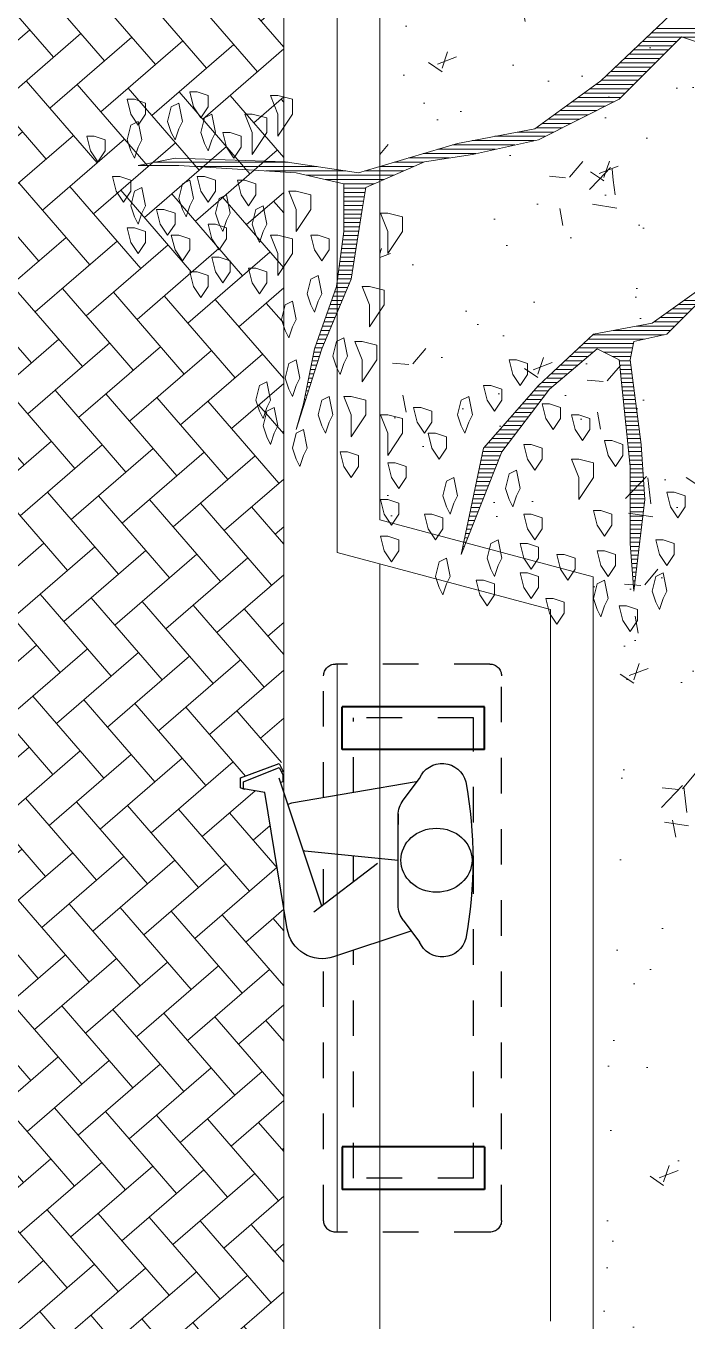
# Model space of a CAD drawing. Header units: metres. Extents: x 12093 to 20303, y 514 to 1412.
# Drawn here: x 19839.385 to 19841.243, y 794.624 to 798.265 of the extents above; entities that cross this region are included whole.
import ezdxf

# ---------------------------------------------------------------- set-up
doc = ezdxf.new("R2010")
doc.units = ezdxf.units.M
doc.linetypes.add('DASHED2', pattern=[9.525, 6.35, -3.175])
doc.layers.get('0').update_dxf_attribs({"lineweight": 13})
for name, color, linetype, lineweight in [('0-JARDI', 72, 'Continuous', 13), ('ARBOLES', 52, 'Continuous', 13), ('grass', 64, 'Continuous', 13), ('JARDINERA', 132, 'Continuous', 40), ('MANZANAS-ORIGINALES', 147, 'Continuous', 9), ('piso verma', 25, 'Continuous', 20), ('text.-piso', 35, 'Continuous', 5)]:
    doc.layers.add(name, color=color, linetype=linetype, lineweight=lineweight)
doc.layers.add('2', color=2, linetype='Continuous')
doc.layers.add('Proyecciones', color=52, linetype='DASHED2')
pattern_1 = [(50, (0, 0), (0.546554007, -0.047817257), [0.05715, -0.62865]), (355, (0, 0), (-0.105728478, 0.573169929), [0.04572, -0.50292]), (100.451, (0.04555, -0.004), (0.440827505, 0.525350063), [0.04857, -0.53427]), (46.1842, (0, 0.1524), (0.813237123, -0.126126984), [0.085725, -0.942975]), (96.6356, (0.0678, 0.1419), (0.712212703, 0.742276668), [0.072855, -0.801405]), (351.184, (0, 0.1524), (0.712213817, 0.742275354), [0.06858, -0.75438]), (21, (0.0762, 0.1143), (0.45484464, -0.306796556), [0.05715, -0.62865]), (326, (0.0762, 0.1143), (0.185406085, 0.552563898), [0.04572, -0.50292]), (71.4514, (0.1141, 0.08873), (0.640249472, 0.245768573), [0.04857, -0.53427]), (37.5, (0, 0), (0.0092658098, 0.2536651166), [0, -0.496824, 0, -0.51054, 0, -0.504825]), (7.5, (0, 0), (0.2004589875, 0.3005417245), [0, -0.291084, 0, -0.485394, 0, -0.192405]), (327.5, (-0.16993, 0), (0.4067717855, -0.017186232), [0, -0.1905, 0, -0.59436, 0, -0.78867]), (317.5, (-0.24613, 0), (0.444387544, 0.076279473), [0, -0.24765, 0, -0.394716, 0, -0.56007])]

# ---------------------------------------------------------------- blocks, each defined once
blk = doc.blocks.new('ELLIPSE')
blk.add_circle((0.5, 0.5), 0.5)
blk = doc.blocks.new('ytytyu')
at = {"layer": '2'}
for p, q in [((19839.3505, 759.4545), (19839.3392, 759.4316)), ((19839.3392, 759.4316), (19839.3433, 759.4295)), ((19839.3501, 759.443), (19839.3401, 759.423)), ((19839.4501, 759.403), (19839.3501, 759.443)), ((19839.4592, 759.4135), (19839.3505, 759.4545)), ((19839.0015, 759.3509), (19838.9555, 759.4123)), ((19838.9655, 759.4023), (19839.3155, 759.3423)), ((19839.2301, 759.053), (19839.3501, 759.413)), ((19839.3401, 759.423), (19839.3401, 759.403)), ((19839.3401, 759.403), (19839.3461, 759.401)), ((19839.4501, 759.383), (19839.4501, 759.403)), ((19839.4592, 759.3858), (19839.4592, 759.4135)), ((19839.3276, 758.9894), (19839.3901, 759.373)), ((19839.3901, 759.373), (19839.4501, 759.383)), ((19839.4479, 759.3814), (19839.4477, 759.3826)), ((19839.4479, 759.3814), (19839.4592, 759.3858)), ((19839.3155, 759.3423), (19839.3254, 759.339)), ((19839.0155, 759.3123), (19839.0155, 759.2823)), ((19839.0155, 759.0823), (19839.0155, 759.3089)), ((19839.2781, 759.2085), (19839.0155, 759.1823)), ((19839.2781, 759.2085), (19839.2815, 759.2074)), ((19839.0739, 759.1734), (19839.2525, 759.0363)), ((19839.0155, 759.0523), (19839.0155, 759.0823)), ((19839.0015, 759.0136), (19838.9555, 758.9523)), ((19838.9801, 758.983), (19839.1973, 758.9106))]:
    blk.add_line(p, q, dxfattribs=at)
for centre, radius, start, end in [((19838.8922, 759.3856), 0.0687, 22.8337, 165.9638), ((19840.0255, 759.1823), 1.22, 169.6111, 190.3889), ((19838.9455, 759.3089), 0.07, 0, 36.8699), ((19838.9455, 759.0556), 0.07, 323.1301, 0), ((19839.2289, 759.0054), 0.1, 251.5651, 350.7539), ((19838.8922, 758.9789), 0.0687, 194.0362, 337.1663)]:
    blk.add_arc(centre, radius, start, end, dxfattribs=at)
at = {"layer": 'JARDINERA', "ltscale": 0.01}
for p, q in [((19838.7726, 759.6138), (19839.1726, 759.6138)), ((19838.7726, 759.4938), (19838.7726, 759.6138)), ((19839.1726, 759.4938), (19839.1726, 759.6138)), ((19838.7726, 759.4938), (19839.1726, 759.4938)), ((19838.7726, 758.3766), (19838.7726, 758.2566)), ((19838.7726, 758.3766), (19839.1726, 758.3766)), ((19839.1726, 758.3766), (19839.1726, 758.2566)), ((19838.7726, 758.2566), (19839.1726, 758.2566))]:
    blk.add_line(p, q, dxfattribs=at)
at = {"layer": 'Proyecciones', "ltscale": 0.006}
for p, q in [((19838.7583, 759.7338), (19839.1918, 759.7338)), ((19838.7251, 758.1699), (19838.7251, 759.7005)), ((19839.2251, 759.3578), (19839.2251, 759.7005)), ((19838.8043, 758.2882), (19838.8043, 759.5821)), ((19839.141, 759.3722), (19839.141, 759.5821)), ((19838.8043, 759.1219), (19838.8043, 759.1948)), ((19839.141, 759.1219), (19839.141, 759.1948)), ((19839.2251, 759.0574), (19839.2251, 759.2032)), ((19838.8043, 758.2882), (19838.8043, 758.9293)), ((19839.141, 758.2882), (19839.141, 758.9293)), ((19839.2251, 758.1699), (19839.2251, 758.9055)), ((19838.7583, 758.1366), (19839.1918, 758.1366))]:
    blk.add_line(p, q, dxfattribs=at)
at = {"layer": 'Proyecciones', "ltscale": 0.005}
for p, q in [((19838.8043, 759.5821), (19839.141, 759.5821)), ((19838.8043, 758.2882), (19839.141, 758.2882))]:
    blk.add_line(p, q, dxfattribs=at)
for centre, start, end in [((19838.7583, 759.7005), 90, 180), ((19839.1918, 759.7005), 0, 90), ((19838.7583, 758.1699), 180, 270), ((19839.1918, 758.1699), 270, 0), ((19838.7583, 758.1699), 264.6442, 270)]:
    blk.add_arc(centre, 0.0333, start, end, dxfattribs=at)
at = {"layer": '2', "xscale": 0.180000000000291, "yscale": -0.2000000000000455, "zscale": 0.180000000000291, "rotation": 90}
blk.add_blockref('ELLIPSE', (19838.808, 759.0923), dxfattribs=at)
blk = doc.blocks.new('*X7')
at = {"color": 0}
for p, q in [((17.9309, 17.89), (17.9356, 17.89)), ((17.9321, 17.9), (17.9348, 17.9)), ((17.9333, 17.91), (17.9341, 17.91)), ((17.9273, 17.86), (17.9379, 17.86)), ((17.9285, 17.87), (17.9371, 17.87)), ((17.9297, 17.88), (17.9364, 17.88)), ((17.9237, 17.83), (17.9402, 17.83)), ((17.9249, 17.84), (17.9395, 17.84)), ((17.9261, 17.85), (17.9387, 17.85)), ((17.9201, 17.8), (17.9423, 17.8)), ((17.9213, 17.81), (17.9418, 17.81)), ((17.9225, 17.82), (17.941, 17.82)), ((18.3221, 17.8), (18.3275, 17.8)), ((18.3261, 17.81), (18.3296, 17.81)), ((18.33, 17.82), (18.3316, 17.82)), ((17.9165, 17.77), (17.9423, 17.77)), ((17.9177, 17.78), (17.9423, 17.78)), ((17.9189, 17.79), (17.9423, 17.79)), ((18.3104, 17.77), (18.3213, 17.77)), ((18.3143, 17.78), (18.3234, 17.78)), ((18.3182, 17.79), (18.3254, 17.79)), ((17.9129, 17.74), (17.9423, 17.74)), ((17.9141, 17.75), (17.9423, 17.75)), ((17.9153, 17.76), (17.9423, 17.76)), ((18.2986, 17.74), (18.3151, 17.74)), ((18.3025, 17.75), (18.3171, 17.75)), ((18.3064, 17.76), (18.3192, 17.76)), ((17.9093, 17.71), (17.9423, 17.71)), ((17.9105, 17.72), (17.9423, 17.72)), ((17.9117, 17.73), (17.9423, 17.73)), ((18.2868, 17.71), (18.3089, 17.71)), ((18.2907, 17.72), (18.3109, 17.72)), ((18.2946, 17.73), (18.313, 17.73)), ((17.9083, 17.7), (17.9423, 17.7)), ((17.909, 17.69), (17.9423, 17.69)), ((17.9097, 17.68), (17.9423, 17.68)), ((18.275, 17.68), (18.3027, 17.68)), ((18.2789, 17.69), (18.3047, 17.69)), ((18.2829, 17.7), (18.3068, 17.7)), ((17.9103, 17.67), (17.9423, 17.67)), ((17.911, 17.66), (17.9423, 17.66)), ((17.9117, 17.65), (17.9423, 17.65)), ((18.2632, 17.65), (18.2965, 17.65)), ((18.2671, 17.66), (18.2985, 17.66)), ((18.2711, 17.67), (18.3006, 17.67)), ((17.9123, 17.64), (17.9423, 17.64)), ((17.913, 17.63), (17.9423, 17.63)), ((17.9137, 17.62), (17.9428, 17.62)), ((18.2514, 17.62), (18.2903, 17.62)), ((18.2554, 17.63), (18.2923, 17.63)), ((18.2593, 17.64), (18.2944, 17.64)), ((17.9143, 17.61), (17.9438, 17.61)), ((17.915, 17.6), (17.9448, 17.6)), ((17.9157, 17.59), (17.9459, 17.59)), ((18.2394, 17.59), (18.284, 17.59)), ((18.2436, 17.6), (18.2861, 17.6)), ((18.2475, 17.61), (18.2882, 17.61)), ((17.9163, 17.58), (17.9469, 17.58)), ((17.9172, 17.57), (17.9479, 17.57)), ((17.9186, 17.56), (17.949, 17.56)), ((18.2164, 17.56), (18.2628, 17.56)), ((18.2241, 17.57), (18.2717, 17.57)), ((18.2317, 17.58), (18.2805, 17.58)), ((17.9199, 17.55), (17.95, 17.55)), ((17.9212, 17.54), (17.951, 17.54)), ((17.9225, 17.53), (17.9521, 17.53)), ((18.1935, 17.53), (18.2364, 17.53)), ((18.2011, 17.54), (18.2452, 17.54)), ((18.2088, 17.55), (18.254, 17.55)), ((18.7131, 17.53), (18.7134, 17.53)), ((17.9238, 17.52), (17.9531, 17.52)), ((17.9251, 17.51), (17.9541, 17.51)), ((17.9264, 17.5), (17.9552, 17.5)), ((18.1706, 17.5), (18.2099, 17.5)), ((18.1782, 17.51), (18.2187, 17.51)), ((18.1858, 17.52), (18.2276, 17.52)), ((18.7035, 17.5), (18.7048, 17.5)), ((18.7067, 17.51), (18.7077, 17.51)), ((18.7099, 17.52), (18.7105, 17.52)), ((17.9277, 17.49), (17.9562, 17.49)), ((17.929, 17.48), (17.9572, 17.48)), ((17.9303, 17.47), (17.9583, 17.47)), ((18.1476, 17.47), (18.1834, 17.47)), ((18.1553, 17.48), (18.1923, 17.48)), ((18.1629, 17.49), (18.2011, 17.49)), ((18.694, 17.47), (18.6971, 17.47)), ((18.6971, 17.48), (18.6991, 17.48)), ((18.7003, 17.49), (18.7019, 17.49)), ((17.9316, 17.46), (17.9593, 17.46)), ((17.9329, 17.45), (17.9604, 17.45)), ((17.9342, 17.44), (17.9614, 17.44)), ((18.1221, 17.44), (18.157, 17.44)), ((18.1323, 17.45), (18.1658, 17.45)), ((18.14, 17.46), (18.1746, 17.46)), ((18.6844, 17.44), (18.6911, 17.44)), ((18.6876, 17.45), (18.6931, 17.45)), ((18.6908, 17.46), (18.6951, 17.46)), ((17.9355, 17.43), (17.9624, 17.43)), ((17.9368, 17.42), (17.9635, 17.42)), ((17.9381, 17.41), (17.9645, 17.41)), ((18.0867, 17.41), (18.1253, 17.41)), ((18.0985, 17.42), (18.136, 17.42)), ((18.1103, 17.43), (18.1467, 17.43)), ((18.6749, 17.41), (18.6851, 17.41)), ((18.6781, 17.42), (18.6871, 17.42)), ((18.6812, 17.43), (18.6891, 17.43)), ((17.9394, 17.4), (17.9655, 17.4)), ((17.9407, 17.39), (17.9666, 17.39)), ((17.942, 17.38), (17.9676, 17.38)), ((18.0512, 17.38), (18.0931, 17.38)), ((18.063, 17.39), (18.1038, 17.39)), ((18.0748, 17.4), (18.1146, 17.4)), ((18.6653, 17.38), (18.6791, 17.38)), ((18.6685, 17.39), (18.6811, 17.39)), ((18.6717, 17.4), (18.6831, 17.4)), ((17.9367, 17.35), (18.061, 17.35)), ((17.9387, 17.36), (18.004, 17.36)), ((17.9407, 17.37), (17.984, 17.37)), ((18.0276, 17.36), (18.0717, 17.36)), ((18.0394, 17.37), (18.0824, 17.37)), ((18.6555, 17.35), (18.6727, 17.35)), ((18.659, 17.36), (18.6751, 17.36)), ((18.6621, 17.37), (18.6771, 17.37)), ((17.8637, 17.32), (18.0288, 17.32)), ((17.9087, 17.33), (18.0396, 17.33)), ((17.9347, 17.34), (18.0503, 17.34)), ((18.6429, 17.32), (18.6621, 17.32)), ((18.6471, 17.33), (18.6656, 17.33)), ((18.6513, 17.34), (18.6692, 17.34)), ((17.8287, 17.29), (17.887, 17.29)), ((17.8387, 17.3), (17.9283, 17.3)), ((17.8487, 17.31), (17.9816, 17.31)), ((18.6303, 17.29), (18.6515, 17.29)), ((18.6345, 17.3), (18.6551, 17.3)), ((18.6387, 17.31), (18.6586, 17.31)), ((17.7987, 17.26), (17.845, 17.26)), ((17.8087, 17.27), (17.859, 17.27)), ((17.8187, 17.28), (17.873, 17.28)), ((18.6176, 17.26), (18.6409, 17.26)), ((18.6218, 17.27), (18.6445, 17.27)), ((18.626, 17.28), (18.648, 17.28)), ((17.7741, 17.24), (17.817, 17.24)), ((17.7884, 17.25), (17.831, 17.25)), ((18.605, 17.23), (18.6303, 17.23)), ((18.6092, 17.24), (18.6339, 17.24)), ((18.6134, 17.25), (18.6374, 17.25)), ((18.5924, 17.2), (18.6215, 17.2)), ((18.5966, 17.21), (18.6233, 17.21)), ((18.6008, 17.22), (18.6268, 17.22)), ((18.5853, 17.17), (18.6175, 17.17)), ((18.5868, 17.18), (18.6189, 17.18)), ((18.5884, 17.19), (18.6202, 17.19)), ((18.5805, 17.14), (18.6135, 17.14)), ((18.5821, 17.15), (18.6149, 17.15)), ((18.5837, 17.16), (18.6162, 17.16)), ((18.5758, 17.11), (18.6095, 17.11)), ((18.5774, 17.12), (18.6109, 17.12)), ((18.5789, 17.13), (18.6122, 17.13)), ((18.571, 17.08), (18.6056, 17.08)), ((18.5726, 17.09), (18.6069, 17.09)), ((18.5742, 17.1), (18.6082, 17.1)), ((18.5663, 17.05), (18.6056, 17.05)), ((18.5679, 17.06), (18.6056, 17.06)), ((18.5695, 17.07), (18.6056, 17.07)), ((18.5615, 17.02), (18.6056, 17.02)), ((18.5632, 17.03), (18.6056, 17.03)), ((18.5647, 17.04), (18.6056, 17.04)), ((18.5565, 16.99), (18.6056, 16.99)), ((18.5582, 17), (18.6056, 17)), ((18.5598, 17.01), (18.6056, 17.01)), ((18.5125, 16.96), (18.6485, 16.96)), ((18.5353, 16.97), (18.6056, 16.97)), ((18.5548, 16.98), (18.6056, 16.98)), ((18.4439, 16.93), (18.523, 16.93)), ((18.4668, 16.94), (18.5567, 16.94)), ((18.4896, 16.95), (18.6918, 16.95)), ((18.6009, 16.94), (18.7864, 16.94)), ((18.6675, 16.93), (18.9464, 16.93)), ((18.2995, 16.9), (18.4217, 16.9)), ((18.3608, 16.91), (18.4555, 16.91)), ((18.4211, 16.92), (18.4892, 16.92)), ((18.7342, 16.92), (19.0449, 16.92)), ((18.1645, 16.87), (18.3086, 16.87)), ((18.2095, 16.88), (18.3542, 16.88)), ((18.2545, 16.89), (18.388, 16.89)), ((18.0992, 16.84), (18.1601, 16.84)), ((18.1192, 16.85), (18.2036, 16.85)), ((18.1392, 16.86), (18.2561, 16.86)), ((18.0392, 16.81), (18.1186, 16.81)), ((18.0592, 16.82), (18.1324, 16.82)), ((18.0792, 16.83), (18.1463, 16.83)), ((17.9792, 16.78), (18.0771, 16.78)), ((17.9992, 16.79), (18.0909, 16.79)), ((18.0192, 16.8), (18.1047, 16.8)), ((17.9435, 16.75), (18.0355, 16.75)), ((17.9535, 16.76), (18.0494, 16.76)), ((17.9635, 16.77), (18.0632, 16.77)), ((17.9135, 16.72), (17.9979, 16.72)), ((17.9235, 16.73), (18.0084, 16.73)), ((17.9335, 16.74), (18.0217, 16.74)), ((17.8835, 16.69), (17.9662, 16.69)), ((17.8935, 16.7), (17.9768, 16.7)), ((17.9035, 16.71), (17.9873, 16.71)), ((17.8535, 16.66), (17.9345, 16.66)), ((17.8635, 16.67), (17.9451, 16.67)), ((17.8735, 16.68), (17.9556, 16.68)), ((17.7027, 16.63), (17.8224, 16.63)), ((17.8235, 16.63), (17.9029, 16.63)), ((17.8335, 16.64), (17.9134, 16.64)), ((17.8435, 16.65), (17.924, 16.65)), ((17.7031, 16.62), (17.8923, 16.62)), ((17.7034, 16.61), (17.8818, 16.61))]:
    blk.add_line(p, q, dxfattribs=at)
blk = doc.blocks.new('ARBUSTO6')
at = {"layer": 'ARBOLES'}
for points in [[(0.2078, 1.4409), (0.1823, 1.4494), (0.1823, 1.4749), (0.1993, 1.5005), (0.2163, 1.4749), (0.2248, 1.4409)], [(0.3779, 1.4239), (0.3524, 1.4324), (0.3524, 1.4579), (0.3694, 1.4834), (0.3864, 1.4579), (0.3949, 1.4239)], [(0.1228, 1.4239), (0.1143, 1.4069), (0.1228, 1.3644), (0.1398, 1.3729), (0.1483, 1.4069), (0.1398, 1.4324), (0.1313, 1.4494)], [(0.2589, 1.4409), (0.2504, 1.4239), (0.2589, 1.3814), (0.2759, 1.3899), (0.2844, 1.4239), (0.2759, 1.4494), (0.2674, 1.4664)], [(0.5395, 1.3814), (0.514, 1.3899), (0.514, 1.4154), (0.531, 1.4409), (0.548, 1.4154), (0.5565, 1.3814)], [(0.4374, 1.3644), (0.4119, 1.3729), (0.4119, 1.3984), (0.4289, 1.4239), (0.4459, 1.3984), (0.4544, 1.3644)], [(0.6245, 1.3899), (0.616, 1.3729), (0.6245, 1.3304), (0.6415, 1.3389), (0.65, 1.3729), (0.6415, 1.3984), (0.633, 1.4154)], [(0.3524, 1.3219), (0.3269, 1.3304), (0.3269, 1.3559), (0.3439, 1.3814), (0.3609, 1.3559), (0.3694, 1.3219)], [(0.2589, 1.3134), (0.2333, 1.3219), (0.2333, 1.3474), (0.2504, 1.3729), (0.2674, 1.3474), (0.2759, 1.3134)], [(0.4374, 1.2964), (0.4119, 1.3049), (0.4119, 1.3304), (0.4289, 1.3559), (0.4459, 1.3304), (0.4544, 1.2964)], [(0.5055, 1.3474), (0.497, 1.3304), (0.5055, 1.2879), (0.5225, 1.2964), (0.531, 1.3304), (0.5225, 1.3559), (0.514, 1.3729)], [(0.1228, 1.2879), (0.0973, 1.2964), (0.0973, 1.3219), (0.1143, 1.3474), (0.1313, 1.3219), (0.1398, 1.2879)], [(0.7606, 1.2793), (0.7351, 1.2879), (0.7351, 1.3134), (0.7521, 1.3389), (0.7691, 1.3134), (0.7776, 1.2793)], [(0.2674, 1.2198), (0.2418, 1.2283), (0.2418, 1.2538), (0.2589, 1.2793), (0.2759, 1.2538), (0.2844, 1.2198)], [(0.4289, 1.2283), (0.4034, 1.2368), (0.4034, 1.2623), (0.4204, 1.2879), (0.4374, 1.2623), (0.4459, 1.2283)], [(0.6585, 1.2283), (0.633, 1.2368), (0.633, 1.2623), (0.65, 1.2879), (0.667, 1.2623), (0.6755, 1.2283)], [(0.0973, 1.1773), (0.0718, 1.1858), (0.0718, 1.2113), (0.0888, 1.2368), (0.1058, 1.2113), (0.1143, 1.1773)], [(0.7606, 1.1943), (0.7351, 1.2028), (0.7351, 1.2283), (0.7521, 1.2538), (0.7691, 1.2283), (0.7776, 1.1943)], [(0.463, 1.1858), (0.4544, 1.1688), (0.463, 1.1263), (0.48, 1.1348), (0.4885, 1.1688), (0.48, 1.1943), (0.4715, 1.2113)], [(0.6075, 1.2028), (0.599, 1.1858), (0.6075, 1.1433), (0.6245, 1.1518), (0.633, 1.1858), (0.6245, 1.2113), (0.616, 1.2283)], [(0.3184, 1.1008), (0.2844, 1.1093), (0.2844, 1.1433), (0.3184, 1.1943), (0.3184, 1.1433), (0.3354, 1.1008)], [(0.7436, 1.1093), (0.7181, 1.1178), (0.7181, 1.1433), (0.7351, 1.1688), (0.7521, 1.1433), (0.7606, 1.1093)], [(0.8541, 1.0838), (0.8286, 1.0923), (0.8286, 1.1178), (0.8456, 1.1433), (0.8626, 1.1178), (0.8711, 1.0838)], [(0.2418, 1.0582), (0.2163, 1.0667), (0.2163, 1.0923), (0.2333, 1.1178), (0.2504, 1.0923), (0.2589, 1.0582)], [(0.4289, 1.0667), (0.4034, 1.0753), (0.4034, 1.1008), (0.4204, 1.1263), (0.4374, 1.1008), (0.4459, 1.0667)], [(0.9562, 1.0923), (0.9477, 1.0753), (0.9562, 1.0327), (0.9732, 1.0412), (0.9817, 1.0753), (0.9732, 1.1008), (0.9647, 1.1178)], [(0.65, 1.0412), (0.6245, 1.0497), (0.6245, 1.0753), (0.6415, 1.1008), (0.6585, 1.0753), (0.667, 1.0412)], [(0.7606, 0.9987), (0.7266, 1.0072), (0.7266, 1.0412), (0.7606, 1.0923), (0.7606, 1.0412), (0.7776, 0.9987)], [(0.3184, 0.9987), (0.2929, 1.0072), (0.2929, 1.0327), (0.3099, 1.0582), (0.3269, 1.0327), (0.3354, 0.9987)], [(1.0242, 1.0412), (1.0157, 1.0242), (1.0242, 0.9817), (1.0412, 0.9902), (1.0497, 1.0242), (1.0412, 1.0497), (1.0327, 1.0667)], [(0.3864, 0.9732), (0.3609, 0.9817), (0.3609, 1.0072), (0.3779, 1.0327), (0.3949, 1.0072), (0.4034, 0.9732)], [(0.5735, 1.0157), (0.565, 0.9987), (0.5735, 0.9562), (0.5905, 0.9647), (0.599, 0.9987), (0.5905, 1.0242), (0.582, 1.0412)], [(0.6841, 0.9817), (0.6585, 0.9902), (0.6585, 1.0157), (0.6755, 1.0412), (0.6926, 1.0157), (0.7011, 0.9817)], [(0.8456, 0.9562), (0.8116, 0.9647), (0.8116, 0.9987), (0.8456, 1.0497), (0.8456, 0.9987), (0.8626, 0.9562)], [(0.8967, 1.0157), (0.8881, 0.9987), (0.8967, 0.9562), (0.9137, 0.9647), (0.9222, 0.9987), (0.9137, 1.0242), (0.9052, 1.0412)], [(1.0412, 0.9817), (1.0327, 0.9647), (1.0412, 0.9222), (1.0582, 0.9307), (1.0667, 0.9647), (1.0582, 0.9902), (1.0497, 1.0072)], [(0.5225, 0.9307), (0.497, 0.9392), (0.497, 0.9647), (0.514, 0.9902), (0.531, 0.9647), (0.5395, 0.9307)], [(0.463, 0.8712), (0.4374, 0.8797), (0.4374, 0.9052), (0.4544, 0.9307), (0.4715, 0.9052), (0.48, 0.8712)], [(0.9732, 0.9307), (0.9647, 0.9137), (0.9732, 0.8712), (0.9902, 0.8797), (0.9987, 0.9137), (0.9902, 0.9392), (0.9817, 0.9562)], [(0.8201, 0.8286), (0.7861, 0.8371), (0.7861, 0.8712), (0.8201, 0.9222), (0.8201, 0.8712), (0.8371, 0.8286)], [(0.8626, 0.8797), (0.8541, 0.8626), (0.8626, 0.8201), (0.8796, 0.8286), (0.8881, 0.8626), (0.8796, 0.8882), (0.8711, 0.9052)], [(0.9817, 0.7946), (0.9732, 0.7776), (0.9817, 0.7351), (0.9987, 0.7436), (1.0072, 0.7776), (0.9987, 0.8031), (0.9902, 0.8201)], [(0.8031, 0.7011), (0.7691, 0.7096), (0.7691, 0.7436), (0.8031, 0.7946), (0.8031, 0.7436), (0.8201, 0.7011)], [(0.9222, 0.7351), (0.9137, 0.7181), (0.9222, 0.6756), (0.9392, 0.6841), (0.9477, 0.7181), (0.9392, 0.7436), (0.9307, 0.7606)], [(1.2028, 0.6671), (1.1773, 0.6756), (1.1773, 0.7011), (1.1943, 0.7266), (1.2113, 0.7011), (1.2198, 0.6671)], [(1.0667, 0.6586), (1.0412, 0.6671), (1.0412, 0.6926), (1.0582, 0.7181), (1.0752, 0.6926), (1.0837, 0.6586)], [(1.1518, 0.633), (1.1263, 0.6415), (1.1263, 0.6671), (1.1433, 0.6926), (1.1603, 0.6671), (1.1688, 0.633)], [(1.0157, 0.582), (0.9817, 0.5905), (0.9817, 0.6245), (1.0157, 0.6756), (1.0157, 0.6245), (1.0327, 0.582)], [(0.9222, 0.582), (0.8967, 0.5905), (0.8967, 0.616), (0.9137, 0.6415), (0.9307, 0.616), (0.9392, 0.582)], [(1.2453, 0.582), (1.2198, 0.5905), (1.2198, 0.616), (1.2368, 0.6415), (1.2538, 0.616), (1.2623, 0.582)], [(0.7606, 0.531), (0.7266, 0.5395), (0.7266, 0.5735), (0.7606, 0.6245), (0.7606, 0.5735), (0.7776, 0.531)], [(1.1603, 0.5565), (1.1348, 0.565), (1.1348, 0.5905), (1.1518, 0.616), (1.1688, 0.5905), (1.1773, 0.5565)], [(1.3474, 0.565), (1.3218, 0.5735), (1.3218, 0.599), (1.3389, 0.6245), (1.3559, 0.599), (1.3644, 0.565)], [(0.9732, 0.48), (0.9392, 0.4885), (0.9392, 0.5225), (0.9732, 0.5735), (0.9732, 0.5225), (0.9902, 0.48)], [(1.0497, 0.5735), (1.0412, 0.5565), (1.0497, 0.514), (1.0667, 0.5225), (1.0752, 0.5565), (1.0667, 0.582), (1.0582, 0.599)], [(1.1348, 0.548), (1.1263, 0.531), (1.1348, 0.4885), (1.1518, 0.497), (1.1603, 0.531), (1.1518, 0.5565), (1.1433, 0.5735)], [(1.2793, 0.5225), (1.2538, 0.531), (1.2538, 0.5565), (1.2708, 0.582), (1.2878, 0.5565), (1.2963, 0.5225)], [(1.3304, 0.531), (1.3218, 0.514), (1.3304, 0.4715), (1.3474, 0.48), (1.3559, 0.514), (1.3474, 0.5395), (1.3389, 0.5565)], [(1.0922, 0.4545), (1.0667, 0.463), (1.0667, 0.4885), (1.0837, 0.514), (1.1007, 0.4885), (1.1092, 0.4545)], [(1.2198, 0.514), (1.2113, 0.497), (1.2198, 0.4545), (1.2368, 0.463), (1.2453, 0.497), (1.2368, 0.5225), (1.2283, 0.5395)], [(1.1858, 0.4459), (1.1603, 0.4545), (1.1603, 0.48), (1.1773, 0.5055), (1.1943, 0.48), (1.2028, 0.4459)], [(1.3814, 0.4459), (1.3559, 0.4545), (1.3559, 0.48), (1.3729, 0.5055), (1.3899, 0.48), (1.3984, 0.4459)], [(1.0752, 0.3014), (1.0412, 0.3099), (1.0412, 0.3439), (1.0752, 0.3949), (1.0752, 0.3439), (1.0922, 0.3014)], [(1.1263, 0.3439), (1.1007, 0.3524), (1.1007, 0.3779), (1.1178, 0.4034), (1.1348, 0.3779), (1.1433, 0.3439)], [(1.3389, 0.3779), (1.3304, 0.3609), (1.3389, 0.3184), (1.3559, 0.3269), (1.3644, 0.3609), (1.3559, 0.3864), (1.3474, 0.4034)], [(1.4409, 0.3524), (1.4154, 0.3609), (1.4154, 0.3864), (1.4324, 0.4119), (1.4494, 0.3864), (1.4579, 0.3524)], [(1.1688, 0.3609), (1.1603, 0.3439), (1.1688, 0.3014), (1.1858, 0.3099), (1.1943, 0.3439), (1.1858, 0.3694), (1.1773, 0.3864)], [(1.2453, 0.3354), (1.2368, 0.3184), (1.2453, 0.2759), (1.2623, 0.2844), (1.2708, 0.3184), (1.2623, 0.3439), (1.2538, 0.3609)], [(1.0157, 0.2589), (0.9817, 0.2674), (0.9817, 0.3014), (1.0157, 0.3524), (1.0157, 0.3014), (1.0327, 0.2589)], [(1.2028, 0.2504), (1.1773, 0.2589), (1.1773, 0.2844), (1.1943, 0.3099), (1.2113, 0.2844), (1.2198, 0.2504)], [(1.3474, 0.2674), (1.3218, 0.2759), (1.3218, 0.3014), (1.3389, 0.3269), (1.3559, 0.3014), (1.3644, 0.2674)]]:
    blk.add_lwpolyline(points, close=True, dxfattribs=at)
at = {"layer": 'ARBOLES', "color": 7}
for points in [[(0.1058, 0.0718), (0.2674, 0.2248), (0.4204, 0.3354), (0.599, 0.3694), (0.8286, 0.4374), (0.9987, 0.4119), (1.2538, 0.4034), (1.3389, 0.4204), (1.2453, 0.4204), (0.9732, 0.4374), (0.8626, 0.463), (0.8626, 0.5735), (0.8796, 0.7011), (0.9307, 0.8456), (0.9562, 0.9732), (0.9732, 1.0327), (0.9137, 0.8456), (0.8456, 0.6841), (0.8201, 0.5225), (0.8116, 0.4715), (0.6755, 0.4119), (0.565, 0.3949), (0.4119, 0.3609), (0.2248, 0.2674), (0.0803, 0.1228), (0.0293, 0.1398)], [(0.0293, 0.7011), (0.1483, 0.7861), (0.2844, 0.8116), (0.4119, 0.9307), (0.5395, 1.0753), (0.5905, 1.3219), (0.497, 1.0838), (0.3864, 0.9392), (0.2759, 0.8456), (0.2248, 0.8712), (0.1993, 1.1178), (0.1993, 1.2964), (0.1908, 1.4069), (0.1653, 1.1943), (0.1738, 1.0667), (0.1993, 0.8712), (0.1908, 0.8286), (0.1143, 0.8116), (0.0463, 0.7436)]]:
    blk.add_lwpolyline(points, dxfattribs=at)
at = {"layer": 'ARBOLES'}
blk.add_blockref('*X7', (-17.7429, -16.5069), dxfattribs=at)
blk = doc.blocks.new('ARBUST13')
at = {"layer": 'ARBOLES'}
blk.add_blockref('ARBUSTO6', (0, 0.025), dxfattribs=at)

msp = doc.modelspace()

# ---------------------------------------------------------------- hatches: boundary and pattern name
at = {"layer": 'grass'}
h = msp.add_hatch(dxfattribs=at)
h.set_pattern_fill('AR-CONC', color=256, scale=0.003, style=0)
h.set_pattern_definition(pattern_1)
h.paths.add_polyline_path([(19837.7397, 802.8312), (19838.3397, 802.992), (19838.3397, 804.454), (19836.5097, 804.5833), (19836.5097, 802.2333), (19837.7397, 802.077)])
h.paths.add_polyline_path([(19837.7397, 802.077), (19836.5097, 802.2333), (19836.5097, 800.335), (19838.3397, 800.2113), (19838.3397, 800.4863), (19837.7397, 800.6471)])
h.paths.add_polyline_path([(19836.5097, 797.9902), (19838.3397, 797.9259), (19838.3397, 800.2113), (19836.5097, 800.335)])
h.paths.add_polyline_path([(19840.3797, 797.8543), (19842.2097, 797.7901), (19842.2097, 799.9499), (19840.3797, 800.0735)])
h.paths.add_polyline_path([(19842.2097, 801.5091), (19840.9797, 801.6654), (19840.9797, 800.6471), (19840.3797, 800.4863), (19840.3797, 800.0735), (19842.2097, 799.9499)])
h.paths.add_polyline_path([(19840.9797, 801.6654), (19842.2097, 801.5091), (19842.2097, 804.1806), (19840.3797, 804.3099), (19840.3797, 802.992), (19840.9797, 802.8312)])
h = msp.add_hatch(dxfattribs=at)
h.set_pattern_fill('AR-CONC', color=256, scale=0.003, style=0)
h.set_pattern_definition(pattern_1)
h.paths.add_polyline_path([(19837.7397, 795.7511), (19837.7397, 796.7164), (19838.3397, 796.8771), (19838.3397, 797.9259), (19836.5097, 797.9902), (19836.5097, 795.8083)])
h.paths.add_polyline_path([(19836.5097, 793.4276), (19838.3397, 793.3412), (19838.3397, 794.3714), (19837.7397, 794.5322), (19837.7397, 795.7511), (19836.5097, 795.8083)])
h.paths.add_polyline_path([(19836.5097, 790.9227), (19838.3397, 791.0052), (19838.3397, 793.3412), (19836.5097, 793.4276)])
h.paths.add_polyline_path([(19840.9797, 795.6006), (19840.9797, 794.5322), (19840.3797, 794.3714), (19840.3797, 793.2448), (19842.2097, 793.1584), (19842.2097, 795.5434)])
h.paths.add_polyline_path([(19842.2097, 795.5434), (19842.2097, 797.7901), (19840.3797, 797.8543), (19840.3797, 796.8771), (19840.9797, 796.7164), (19840.9797, 795.6006)])
h.paths.add_polyline_path([(19842.2097, 793.1584), (19840.3797, 793.2448), (19840.3797, 791.0972), (19842.2097, 791.1797)])
at = {"layer": 'text.-piso', "ltscale": 5}
h = msp.add_hatch(dxfattribs=at)
h.set_pattern_fill('AR-HBONE', color=256, scale=0.001, angle=85.8762252, style=0)
h.paths.add_polyline_path([(19838.6097, 802.312), (19838.7678, 802.2524), (19838.7203, 802.2338), (19838.7201, 802.235), (19838.6625, 802.2254), (19838.6202, 801.9652), (19840.1097, 801.7759), (19840.1097, 801.9007), (19840.0568, 802.2254), (19839.9992, 802.235), (19839.9968, 802.2206), (19839.9968, 802.2347), (19839.9515, 802.2524), (19840.1097, 802.312), (19840.1097, 804.3289), (19838.6097, 804.4349)])
h.paths.add_polyline_path([(19840.1097, 800.0918), (19840.1097, 801.7759), (19838.6202, 801.9652), (19838.6097, 801.9007), (19838.6097, 800.1931)])
h.paths.add_polyline_path([(19840.1097, 800.0918), (19838.6097, 800.1931), (19838.6097, 797.9164), (19840.1097, 797.8638)])
h.paths.add_polyline_path([(19840.1097, 795.641), (19840.1097, 795.7858), (19840.0568, 796.1106), (19839.9992, 796.1202), (19839.9968, 796.1058), (19839.9968, 796.1198), (19839.9515, 796.1375), (19840.1097, 796.1971), (19840.1097, 797.8638), (19838.6097, 797.9164), (19838.6097, 796.1971), (19838.7678, 796.1375), (19838.7203, 796.119), (19838.7201, 796.1202), (19838.6625, 796.1106), (19838.6097, 795.7858), (19838.6097, 795.7107)])
h.paths.add_polyline_path([(19838.6097, 793.3284), (19840.1097, 793.2576), (19840.1097, 795.641), (19838.6097, 795.7107)])
h.paths.add_polyline_path([(19840.1097, 793.2576), (19838.6097, 793.3284), (19838.6097, 791.0174), (19840.1097, 791.085)])

# ---------------------------------------------------------------- linework, layer by layer
at = {"layer": 'MANZANAS-ORIGINALES'}
for p, q in [((19840.1097, 756.0804), (19840.1097, 829.0533)), ((19840.2597, 796.7851), (19840.2597, 800.5784)), ((19840.2597, 796.7851), (19840.2597, 800.5784)), ((19840.3797, 796.8771), (19840.3797, 800.4863)), ((19840.3797, 796.8771), (19840.9797, 796.7164)), ((19840.2597, 796.7851), (19840.8597, 796.6243)), ((19840.3797, 794.4957), (19840.3797, 796.7529)), ((19840.3797, 794.4957), (19840.3797, 796.7529)), ((19840.9797, 794.5322), (19840.9797, 796.7164)), ((19840.8597, 794.6243), (19840.8597, 796.6243)), ((19840.2597, 794.8742), (19840.2597, 796.4714)), ((19840.2597, 794.8742), (19840.2597, 796.4714))]:
    msp.add_line(p, q, dxfattribs=at)

# ---------------------------------------------------------------- block references
at = {"layer": '0-JARDI', "xscale": 1.213369402147331, "yscale": 1.213369402147331, "zscale": 1.213369402147331, "rotation": 180}
msp.add_blockref('ARBUST13', (19841.3253, 798.4136), dxfattribs=at)
at = {"layer": 'piso verma', "lineweight": 20, "xscale": -1}
msp.add_blockref('ytytyu', (39679.4469, 36.7376), dxfattribs=at)

doc.saveas('drawing.dxf')
